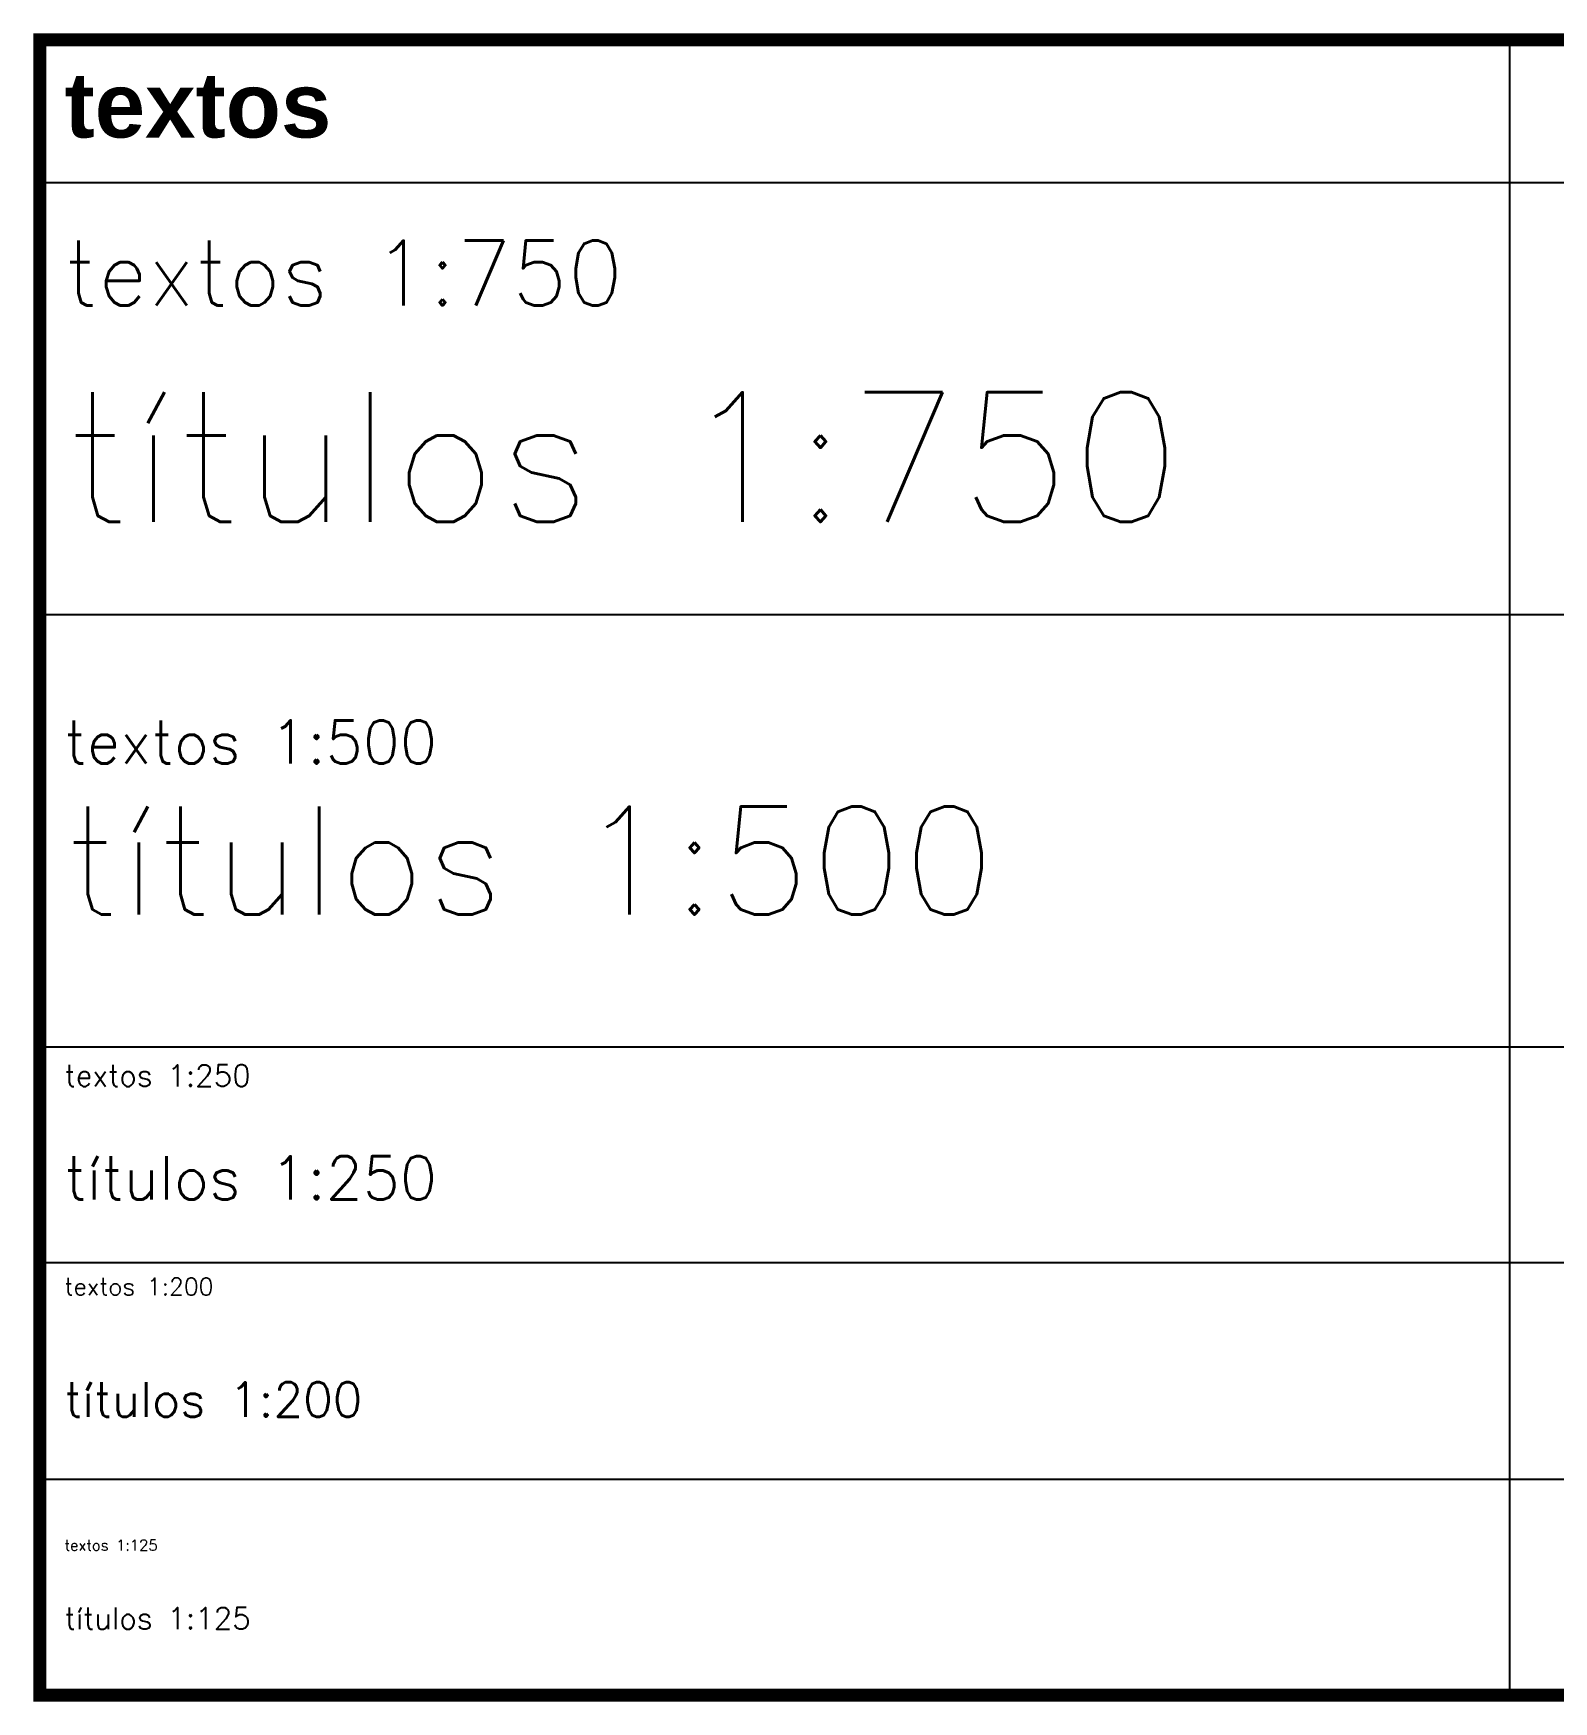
# Model space of a CAD drawing. Header units: metres. Extents: x 177 to 477, y -228 to -48.
# Drawn here: x 368.44 to 403.61, y -87.01 to -48.41 of the extents above; entities that cross this region are included whole.
import ezdxf

# ---------------------------------------------------------------- set-up
doc = ezdxf.new("R2010")
doc.units = ezdxf.units.M
doc.linetypes.add('DASHED2', pattern=[0.375, 0.25, -0.125])
doc.layers.add('AUX', color=11, linetype='DASHED2', lineweight=0, plot=False)
doc.layers.add('LEYENDAS', color=160, linetype='Continuous')
doc.styles.get("Standard").update_dxf_attribs({"font": 'romans.shx'})

msp = doc.modelspace()

# ---------------------------------------------------------------- linework, layer by layer
at = {"layer": 'AUX', "ltscale": 5, "const_width": 0.3}
msp.add_lwpolyline([(368.5854958, -48.5568614), (447.5854958, -48.5568614), (447.5854958, -86.8568614), (368.5854958, -86.8568614)], close=True, dxfattribs=at)
at = {"layer": 'LEYENDAS'}
for p, q in [((402.5854958, -48.5568614), (402.5854958, -86.8568614)), ((368.5854958, -51.8568614), (447.5854958, -51.8568614)), ((368.5854958, -61.8568614), (447.5854958, -61.8568614)), ((368.5854958, -71.8568614), (447.5854958, -71.8568614)), ((447.5854958, -76.8568614), (368.5854958, -76.8568614)), ((368.5854958, -81.8568614), (447.5854958, -81.8568614))]:
    msp.add_line(p, q, dxfattribs=at)

# ---------------------------------------------------------------- texts
at = {"layer": 'LEYENDAS', "linetype": 'ByBlock', "ltscale": 0.5, "attachment_point": 1}
for s, insert, char_height, width in [('{\\fArial|b1|i0|c0|p34;textos}', (369.157825, -49.316897), 1.5, 3.579684296), ('textos 1:750', (369.157825, -53.2018013), 1.5, 16.927757432), ('títulos 1:750', (369.157825, -56.7099037), 3, 33.76949829), ('textos 1:500', (369.157825, -64.3038607), 1, 17.29434939), ('títulos 1:500', (369.157825, -66.2973039), 2.5, 31.342582329), ('textos 1:250', (369.157825, -72.2705795), 0.5, 7.122211349), ('títulos 1:250', (369.157825, -74.3876664), 1, 15.298876035), ('textos 1:200', (369.157825, -77.2028117), 0.4, 6.796744735), ('títulos 1:200', (369.157825, -79.616445), 0.8, 6.796744735), ('textos 1:125', (369.157825, -83.2618985), 0.25, 6.912752995), ('títulos 1:125', (369.157825, -84.8274985), 0.5, 6.912752995)]:
    msp.add_mtext(s, dxfattribs=dict(at, insert=insert, char_height=char_height, width=width))

doc.saveas('drawing.dxf')
